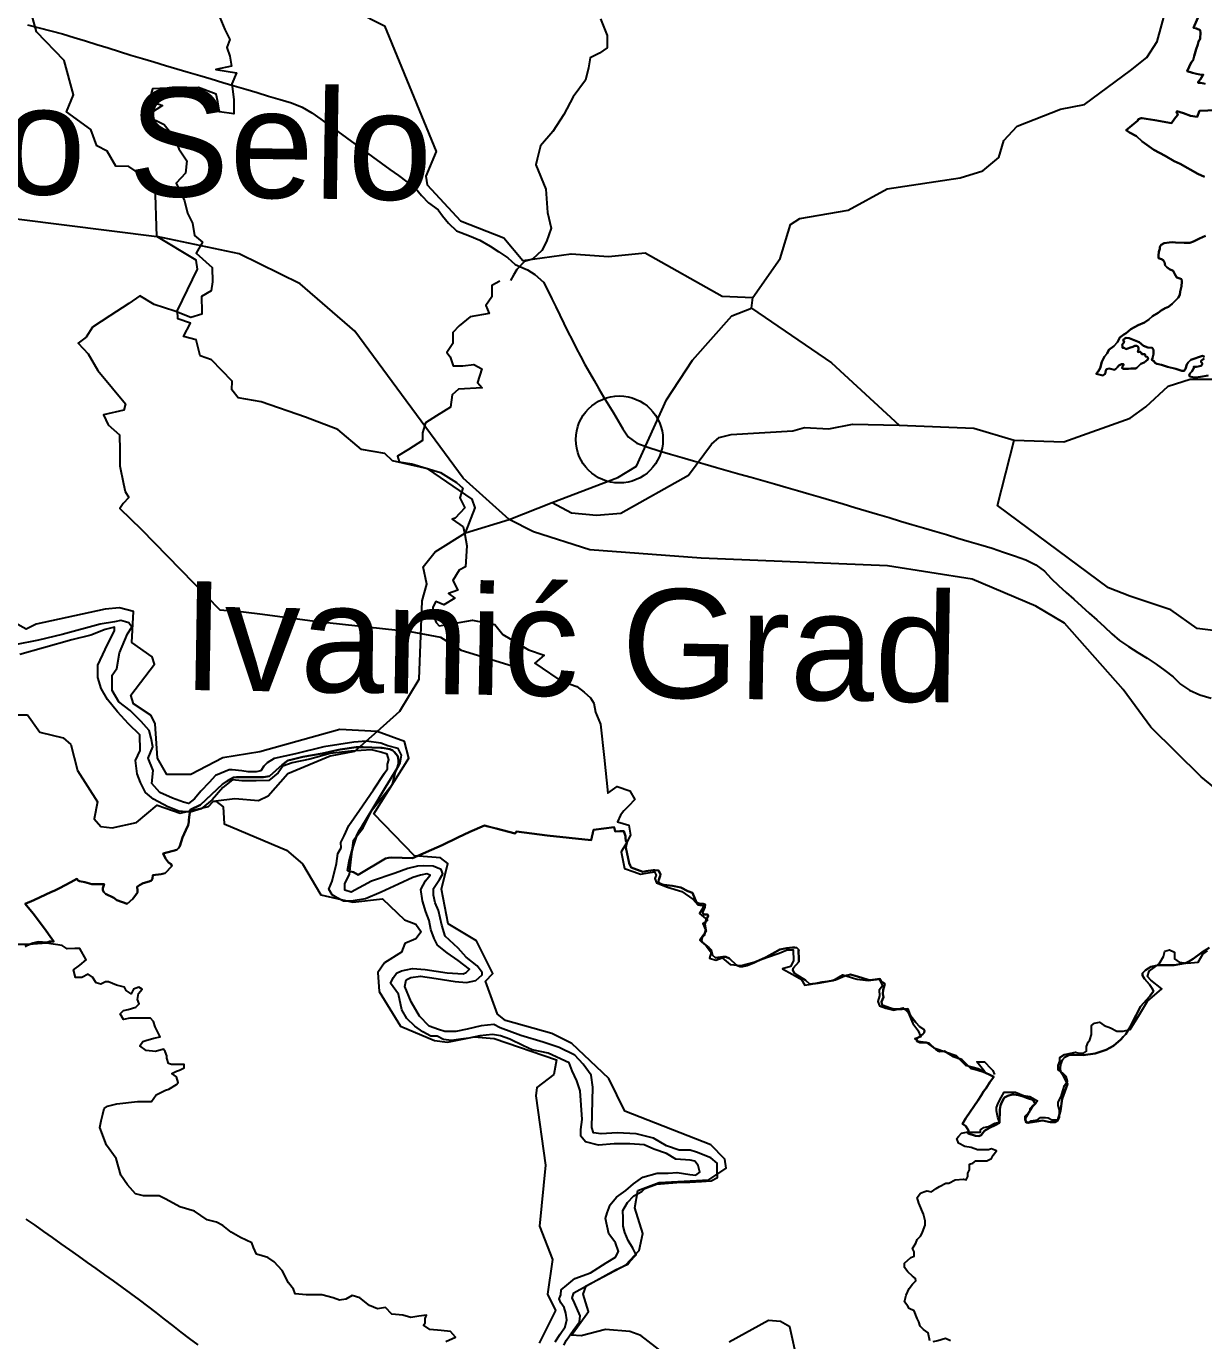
# Model space of a CAD drawing. Header units: metres. Extents: x 13.21 to 19.52, y 42.14 to 46.62.
# Drawn here: x 16.2675 to 16.5106, y 45.5244 to 45.7957 of the extents above; entities that cross this region are included whole.
import ezdxf

# ---------------------------------------------------------------- set-up
doc = ezdxf.new("R2010")
doc.units = ezdxf.units.M
doc.header["$MEASUREMENT"] = 0
for name, color, linetype in [('CESTE', 5, 'Continuous'), ('grad_manji', 1, 'Continuous'), ('hr', 9, 'Continuous'), ('naziv_manji', 1, 'Continuous'), ('PRUGE', 7, 'Continuous'), ('RIJEKE', 4, 'Continuous')]:
    doc.layers.add(name, color=color, linetype=linetype)
doc.styles.get("Standard").update_dxf_attribs({"font": 'arial.ttf'})

msp = doc.modelspace()

# ---------------------------------------------------------------- linework, layer by layer
at = {"layer": 'CESTE'}
for p, q in [((16.41721, 45.7375), (16.41751, 45.73967)), ((16.49538, 45.71482), (16.4986, 45.71711)), ((16.36716, 45.6939), (16.37608, 45.69741)), ((16.35816, 45.69109), (16.36716, 45.6939)), ((16.30661, 45.63576), (16.30608, 45.63569)), ((16.30608, 45.63569), (16.30661, 45.63576))]:
    msp.add_line(p, q, dxfattribs=at)
for points in [[(16.49545, 45.78655), (16.49883, 45.78926), (16.50093, 45.79252), (16.50288, 45.79958), (16.50353, 45.80676), (16.50582, 45.80997), (16.50705, 45.81892), (16.50891, 45.82224), (16.52091, 45.82901), (16.52559, 45.83541), (16.53826, 45.84023)], [(16.29897, 45.8267), (16.31969, 45.81323), (16.33521, 45.79891), (16.34144, 45.79578), (16.35215, 45.76985), (16.34998, 45.76474), (16.35028, 45.76293), (16.35716, 45.75551), (16.36606, 45.75202), (16.37004, 45.74736), (16.38001, 45.7487), (16.38769, 45.74817), (16.39524, 45.74891), (16.41117, 45.73994), (16.41751, 45.73967)], [(16.29446, 45.75226), (16.2941, 45.76299), (16.28871, 45.76677), (16.28601, 45.76679), (16.28423, 45.76993), (16.28205, 45.77099), (16.28082, 45.77439), (16.27579, 45.77805), (16.27725, 45.78154), (16.27531, 45.7886), (16.26965, 45.79457), (16.26869, 45.79804), (16.2635, 45.80207), (16.26315, 45.80557), (16.2598, 45.81018)], [(16.41751, 45.73967), (16.42312, 45.74776), (16.42528, 45.75478), (16.4272, 45.75598), (16.43717, 45.7577), (16.4452, 45.7621), (16.46026, 45.76442), (16.46497, 45.76584), (16.46827, 45.76858), (16.46931, 45.77208), (16.47208, 45.77505), (16.48102, 45.77859), (16.48593, 45.77957), (16.49545, 45.78655)], [(16.23271, 45.7625), (16.24687, 45.75827), (16.29446, 45.75226)], [(16.35816, 45.69109), (16.36019, 45.69629), (16.35954, 45.69805), (16.3504, 45.70431), (16.34311, 45.70599), (16.34152, 45.70747), (16.33674, 45.70835), (16.3318, 45.71243), (16.32513, 45.71498), (16.31598, 45.71819), (16.31124, 45.71898), (16.30996, 45.72061), (16.31, 45.72243), (16.30577, 45.72682), (16.30338, 45.72767), (16.30257, 45.73093), (16.29994, 45.73166), (16.30139, 45.73442), (16.29881, 45.73529), (16.29875, 45.73701), (16.30288, 45.74554), (16.30255, 45.74738), (16.29446, 45.75226)], [(16.36716, 45.6939), (16.3577, 45.70238), (16.33532, 45.73274), (16.32407, 45.74255), (16.31142, 45.7487), (16.29446, 45.75226)], [(16.4986, 45.71711), (16.50321, 45.72142), (16.50774, 45.72284), (16.5129, 45.72284), (16.52043, 45.72395), (16.52551, 45.72347), (16.53049, 45.72428), (16.5431, 45.72245), (16.54558, 45.72273), (16.56238, 45.73095), (16.56764, 45.73488), (16.57495, 45.74225), (16.58422, 45.74535), (16.58715, 45.74826), (16.58937, 45.7492), (16.61336, 45.74982)], [(16.37608, 45.69741), (16.38964, 45.70254), (16.39346, 45.70487), (16.39965, 45.7186), (16.40501, 45.72676), (16.41314, 45.73593), (16.41721, 45.7375)], [(16.41721, 45.7375), (16.43369, 45.72618), (16.44771, 45.71337)], [(16.4714, 45.71024), (16.48167, 45.70991), (16.49538, 45.71482)], [(16.37608, 45.69741), (16.38006, 45.69527), (16.3852, 45.69474), (16.39027, 45.69516), (16.40422, 45.70305), (16.40898, 45.70944), (16.41055, 45.71082), (16.41298, 45.71139), (16.42574, 45.71215), (16.42815, 45.71285), (16.43316, 45.71256), (16.43809, 45.71355), (16.44771, 45.71337)], [(16.44771, 45.71337), (16.46308, 45.71272), (16.4714, 45.71024)], [(16.49533, 45.67801), (16.49089, 45.67974), (16.46802, 45.69676), (16.4714, 45.71024)], [(16.49394, 45.65875), (16.48181, 45.6725), (16.47592, 45.67596), (16.46279, 45.68157), (16.4453, 45.68432), (16.40684, 45.68592), (16.38385, 45.68761), (16.37219, 45.69133), (16.36716, 45.6939)], [(16.33991, 45.65011), (16.34465, 45.65433), (16.34861, 45.66092), (16.34923, 45.67708), (16.35016, 45.68054), (16.34944, 45.68407), (16.3519, 45.6872), (16.35816, 45.69109)], [(16.23269, 45.68575), (16.2382, 45.6779), (16.24221, 45.67585), (16.24135, 45.67046), (16.24246, 45.66841), (16.24958, 45.66549), (16.25093, 45.66016), (16.25784, 45.65792), (16.25972, 45.65459), (16.26264, 45.65356), (16.26778, 45.65357)], [(16.33991, 45.65011), (16.3322, 45.65055), (16.31574, 45.64592), (16.30805, 45.64464), (16.30149, 45.64122), (16.29649, 45.64123), (16.29463, 45.64462), (16.29413, 45.65169), (16.29329, 45.65342), (16.28967, 45.65583), (16.28911, 45.65764), (16.29401, 45.66398), (16.29347, 45.66554), (16.28933, 45.66848), (16.28967, 45.67488), (16.28674, 45.67565), (16.28381, 45.67539), (16.26954, 45.67229), (16.26751, 45.6712), (16.25743, 45.67681), (16.25157, 45.6826), (16.25286, 45.6844)], [(16.53877, 45.64932), (16.52644, 45.66298), (16.51921, 45.66459), (16.51609, 45.66953), (16.51416, 45.67075), (16.50919, 45.67139), (16.50376, 45.67519), (16.49533, 45.67801)], [(16.59627, 45.55567), (16.59017, 45.56141), (16.56612, 45.57758), (16.55914, 45.58718), (16.55316, 45.60094), (16.54682, 45.61075), (16.51, 45.64072), (16.49964, 45.65102), (16.49394, 45.65875)], [(16.26778, 45.65357), (16.27033, 45.65), (16.27512, 45.64879), (16.2767, 45.64743), (16.27805, 45.64204), (16.28222, 45.6356), (16.28149, 45.6321), (16.28293, 45.63049), (16.28523, 45.63024), (16.29028, 45.63133), (16.29454, 45.63488), (16.29929, 45.63328), (16.30513, 45.63465), (16.30608, 45.63569)], [(16.33991, 45.65011), (16.33529, 45.64597), (16.33026, 45.64503), (16.32151, 45.64138), (16.31742, 45.63676), (16.31547, 45.63579), (16.31053, 45.63623), (16.30661, 45.63576)], [(16.40134, 45.52007), (16.39438, 45.52542), (16.39211, 45.52626), (16.38704, 45.52664), (16.38206, 45.52535), (16.38007, 45.52552), (16.38353, 45.53041), (16.38244, 45.53398), (16.38305, 45.53569), (16.39124, 45.54001), (16.39402, 45.54299), (16.39477, 45.54651), (16.3931, 45.55179), (16.39374, 45.55538), (16.39816, 45.55699), (16.40842, 45.55758), (16.41195, 45.55999), (16.4117, 45.56185), (16.40883, 45.56478), (16.39103, 45.57172), (16.38778, 45.57848), (16.38015, 45.58571), (16.37598, 45.58778), (16.36646, 45.59047), (16.36475, 45.59176), (16.3623, 45.5986), (16.36381, 45.60013), (16.36043, 45.60691), (16.35461, 45.61043), (16.35321, 45.61755), (16.35451, 45.62283), (16.35298, 45.62404), (16.34762, 45.62442), (16.33923, 45.63311), (16.34646, 45.64461), (16.34558, 45.64807), (16.33991, 45.65011)], [(16.30661, 45.63576), (16.30815, 45.63458), (16.30835, 45.63102), (16.32125, 45.62563), (16.32454, 45.62282), (16.32832, 45.61639), (16.33491, 45.61486), (16.34103, 45.61557), (16.34559, 45.61122), (16.3479, 45.61031), (16.34905, 45.60874), (16.34792, 45.60731), (16.34566, 45.60632), (16.34499, 45.60459), (16.34143, 45.60234), (16.34005, 45.60035), (16.34035, 45.59644), (16.34475, 45.58926), (16.35176, 45.58634), (16.35444, 45.58601), (16.35993, 45.58707), (16.36412, 45.58671), (16.37693, 45.58235), (16.37639, 45.57929), (16.37287, 45.57663), (16.37268, 45.57489), (16.37468, 45.56056), (16.37347, 45.54801), (16.37611, 45.54111), (16.37508, 45.53396), (16.37672, 45.53061), (16.3734, 45.52383)], [(16.42672, 45.52008), (16.42514, 45.52722), (16.4232, 45.52831), (16.42069, 45.52855), (16.41262, 45.52407)]]:
    msp.add_lwpolyline(points, dxfattribs=at)
at = {"layer": 'grad_manji'}
msp.add_circle((16.38994, 45.71039), 0.00898, dxfattribs=at)
at = {"layer": 'hr'}
for points in [[(16.50932, 45.79745), (16.50843, 45.79539), (16.5091, 45.79522), (16.50985, 45.79491), (16.50986, 45.79432), (16.50992, 45.79396), (16.50983, 45.79359), (16.50979, 45.79309), (16.50945, 45.79253), (16.50936, 45.79191), (16.50901, 45.79099), (16.50858, 45.7895), (16.5084, 45.7887), (16.50794, 45.78819), (16.50717, 45.78642), (16.50821, 45.78607), (16.5091, 45.78587), (16.50978, 45.78574), (16.5105, 45.78567), (16.51031, 45.78544), (16.50991, 45.78478), (16.50944, 45.7842), (16.50941, 45.78401), (16.50998, 45.78402), (16.51087, 45.78381)], [(16.51087, 45.78381), (16.50998, 45.78402), (16.50941, 45.78401), (16.50944, 45.7842), (16.50991, 45.78478), (16.51031, 45.78544), (16.5105, 45.78567), (16.50978, 45.78574), (16.5091, 45.78587), (16.50821, 45.78607), (16.50717, 45.78642), (16.50794, 45.78819), (16.5084, 45.7887), (16.50858, 45.7895), (16.50901, 45.79099), (16.50936, 45.79191), (16.50945, 45.79253), (16.50979, 45.79309), (16.50983, 45.79359), (16.50992, 45.79396), (16.50986, 45.79432), (16.50985, 45.79491), (16.5091, 45.79522), (16.50843, 45.79539), (16.50932, 45.79745)], [(16.51475, 45.77845), (16.50967, 45.7782), (16.50919, 45.77699), (16.50782, 45.77719), (16.50641, 45.77776), (16.50503, 45.77813), (16.50494, 45.77788), (16.50521, 45.77752), (16.50517, 45.7773), (16.5045, 45.77656), (16.5039, 45.77568), (16.5005, 45.77633), (16.49868, 45.7766), (16.49784, 45.77669), (16.49764, 45.77669), (16.49712, 45.77653), (16.49692, 45.77617), (16.49455, 45.77424), (16.49527, 45.77374), (16.49665, 45.77297), (16.49787, 45.7719), (16.50026, 45.77021), (16.50263, 45.76897), (16.50449, 45.76783), (16.5057, 45.7673), (16.50934, 45.76523), (16.51075, 45.76461)], [(16.51075, 45.76461), (16.50934, 45.76523), (16.5057, 45.7673), (16.50449, 45.76783), (16.50263, 45.76897), (16.50026, 45.77021), (16.49787, 45.7719), (16.49665, 45.77297), (16.49527, 45.77374), (16.49455, 45.77424), (16.49692, 45.77617), (16.49712, 45.77653), (16.49764, 45.77669), (16.49784, 45.77669), (16.49868, 45.7766), (16.5005, 45.77633), (16.5039, 45.77568), (16.5045, 45.77656), (16.50517, 45.7773), (16.50521, 45.77752), (16.50494, 45.77788), (16.50503, 45.77813), (16.50641, 45.77776), (16.50782, 45.77719), (16.50919, 45.77699), (16.50967, 45.7782), (16.51475, 45.77845)], [(16.51092, 45.7524), (16.50966, 45.75186), (16.50847, 45.75127), (16.50766, 45.751), (16.50649, 45.75097), (16.50471, 45.75104), (16.50409, 45.75109), (16.50342, 45.75107), (16.5024, 45.75091), (16.50174, 45.75057), (16.50152, 45.75015), (16.50148, 45.74976), (16.50127, 45.74914), (16.50121, 45.74834), (16.50123, 45.7478), (16.50186, 45.7476), (16.50219, 45.74739), (16.50246, 45.74701), (16.50255, 45.74662), (16.50258, 45.74631), (16.50291, 45.74593), (16.50352, 45.74556), (16.50424, 45.74518), (16.50447, 45.74482), (16.50465, 45.74435), (16.50504, 45.74385), (16.50563, 45.74359), (16.50598, 45.74345), (16.50604, 45.74305), (16.50604, 45.74291), (16.50599, 45.74202), (16.50573, 45.74089), (16.50564, 45.74025), (16.50531, 45.73965), (16.50465, 45.739), (16.50402, 45.73837), (16.50328, 45.7378), (16.50262, 45.73747), (16.50176, 45.73701), (16.50113, 45.7365), (16.49997, 45.73583), (16.49925, 45.73513), (16.49834, 45.73456), (16.49706, 45.73396), (16.49553, 45.73314), (16.49454, 45.73233), (16.49408, 45.73203), (16.49327, 45.73141), (16.49279, 45.73045), (16.49202, 45.72967), (16.491, 45.72892), (16.49062, 45.72816), (16.4901, 45.7275), (16.48951, 45.72641), (16.48921, 45.72509), (16.48876, 45.72445), (16.48834, 45.72394), (16.48915, 45.72371), (16.48971, 45.72358), (16.49021, 45.72393), (16.49034, 45.72461), (16.49049, 45.7249), (16.49104, 45.72506), (16.49158, 45.72488), (16.49211, 45.72477), (16.49243, 45.72495), (16.49269, 45.72526), (16.49301, 45.72563), (16.49356, 45.72596), (16.494, 45.72596), (16.49401, 45.72571), (16.49382, 45.72542), (16.49372, 45.72513), (16.49391, 45.725), (16.49423, 45.72495), (16.49451, 45.72497), (16.49504, 45.72499), (16.49553, 45.72506), (16.49604, 45.72504), (16.49648, 45.72503), (16.49675, 45.72515), (16.49713, 45.72556), (16.49761, 45.72599), (16.49829, 45.72631), (16.49896, 45.7268), (16.49909, 45.72715), (16.49889, 45.72747), (16.49857, 45.72752), (16.49848, 45.72781), (16.49839, 45.72802), (16.49799, 45.72797), (16.49779, 45.728), (16.4977, 45.72814), (16.49762, 45.72836), (16.49749, 45.72848), (16.49729, 45.72845), (16.49703, 45.72843), (16.49693, 45.72855), (16.497, 45.72872), (16.49711, 45.72902), (16.49707, 45.72929), (16.49695, 45.72958), (16.49672, 45.72974), (16.49632, 45.72971), (16.49593, 45.72949), (16.49523, 45.72931), (16.49488, 45.72916), (16.49451, 45.72906), (16.4944, 45.72913), (16.49415, 45.72929), (16.49382, 45.7293), (16.49382, 45.72944), (16.49377, 45.72967), (16.49369, 45.72991), (16.49383, 45.73013), (16.49417, 45.73045), (16.494, 45.73081), (16.49393, 45.73093), (16.49425, 45.73125), (16.49454, 45.73135), (16.49519, 45.73129), (16.49622, 45.73091), (16.49721, 45.73047), (16.49811, 45.72973), (16.49905, 45.72937), (16.49995, 45.72934), (16.50018, 45.72887), (16.50018, 45.72801), (16.50001, 45.7272), (16.49988, 45.72686), (16.50011, 45.72665), (16.50033, 45.72655), (16.50038, 45.72626), (16.50089, 45.72603), (16.50187, 45.72579), (16.5031, 45.72541), (16.5048, 45.72494), (16.50605, 45.72455), (16.50651, 45.72455), (16.50682, 45.72499), (16.50705, 45.72586), (16.50735, 45.72631), (16.50791, 45.72682), (16.51028, 45.72762), (16.51075, 45.72744)], [(16.51075, 45.72744), (16.51028, 45.72762), (16.50791, 45.72682), (16.50735, 45.72631), (16.50705, 45.72586), (16.50682, 45.72499), (16.50651, 45.72455), (16.50605, 45.72455), (16.5048, 45.72494), (16.5031, 45.72541), (16.50187, 45.72579), (16.50089, 45.72603), (16.50038, 45.72626), (16.50033, 45.72655), (16.50011, 45.72665), (16.49988, 45.72686), (16.50001, 45.7272), (16.50018, 45.72801), (16.50018, 45.72887), (16.49995, 45.72934), (16.49905, 45.72937), (16.49811, 45.72973), (16.49721, 45.73047), (16.49622, 45.73091), (16.49519, 45.73129), (16.49454, 45.73135), (16.49425, 45.73125), (16.49393, 45.73093), (16.494, 45.73081), (16.49417, 45.73045), (16.49383, 45.73013), (16.49369, 45.72991), (16.49377, 45.72967), (16.49382, 45.72944), (16.49382, 45.7293), (16.49415, 45.72929), (16.4944, 45.72913), (16.49451, 45.72906), (16.49488, 45.72916), (16.49523, 45.72931), (16.49593, 45.72949), (16.49632, 45.72971), (16.49672, 45.72974), (16.49695, 45.72958), (16.49707, 45.72929), (16.49711, 45.72902), (16.497, 45.72872), (16.49693, 45.72855), (16.49703, 45.72843), (16.49729, 45.72845), (16.49749, 45.72848), (16.49762, 45.72836), (16.4977, 45.72814), (16.49779, 45.728), (16.49799, 45.72797), (16.49839, 45.72802), (16.49848, 45.72781), (16.49857, 45.72752), (16.49889, 45.72747), (16.49909, 45.72715), (16.49896, 45.7268), (16.49829, 45.72631), (16.49761, 45.72599), (16.49713, 45.72556), (16.49675, 45.72515), (16.49648, 45.72503), (16.49604, 45.72504), (16.49553, 45.72506), (16.49504, 45.72499), (16.49451, 45.72497), (16.49423, 45.72495), (16.49391, 45.725), (16.49372, 45.72513), (16.49382, 45.72542), (16.49401, 45.72571), (16.494, 45.72596), (16.49356, 45.72596), (16.49301, 45.72563), (16.49269, 45.72526), (16.49243, 45.72495), (16.49211, 45.72477), (16.49158, 45.72488), (16.49104, 45.72506), (16.49049, 45.7249), (16.49034, 45.72461), (16.49021, 45.72393), (16.48971, 45.72358), (16.48915, 45.72371), (16.48834, 45.72394), (16.48876, 45.72445), (16.48921, 45.72509), (16.48951, 45.72641), (16.4901, 45.7275), (16.49062, 45.72816), (16.491, 45.72892), (16.49202, 45.72967), (16.49279, 45.73045), (16.49327, 45.73141), (16.49408, 45.73203), (16.49454, 45.73233), (16.49553, 45.73314), (16.49706, 45.73396), (16.49834, 45.73456), (16.49925, 45.73513), (16.49997, 45.73583), (16.50113, 45.7365), (16.50176, 45.73701), (16.50262, 45.73747), (16.50328, 45.7378), (16.50402, 45.73837), (16.50465, 45.739), (16.50531, 45.73965), (16.50564, 45.74025), (16.50573, 45.74089), (16.50599, 45.74202), (16.50604, 45.74291), (16.50604, 45.74305), (16.50598, 45.74345), (16.50563, 45.74359), (16.50504, 45.74385), (16.50465, 45.74435), (16.50447, 45.74482), (16.50424, 45.74518), (16.50352, 45.74556), (16.50291, 45.74593), (16.50258, 45.74631), (16.50255, 45.74662), (16.50246, 45.74701), (16.50219, 45.74739), (16.50186, 45.7476), (16.50123, 45.7478), (16.50121, 45.74834), (16.50127, 45.74914), (16.50148, 45.74976), (16.50152, 45.75015), (16.50174, 45.75057), (16.5024, 45.75091), (16.50342, 45.75107), (16.50409, 45.75109), (16.50471, 45.75104), (16.50649, 45.75097), (16.50766, 45.751), (16.50847, 45.75127), (16.50966, 45.75186), (16.51092, 45.7524)], [(16.51066, 45.72708), (16.5101, 45.7267), (16.50996, 45.72649), (16.51028, 45.72598), (16.51003, 45.72558), (16.5091, 45.72539), (16.50847, 45.72538), (16.50857, 45.72523), (16.50813, 45.72442), (16.50773, 45.72409), (16.50758, 45.72369), (16.50768, 45.72336), (16.50832, 45.72323), (16.50885, 45.72316), (16.50992, 45.72332), (16.51149, 45.72362)], [(16.51149, 45.72362), (16.50992, 45.72332), (16.50885, 45.72316), (16.50832, 45.72323), (16.50768, 45.72336), (16.50758, 45.72369), (16.50773, 45.72409), (16.50813, 45.72442), (16.50857, 45.72523), (16.50847, 45.72538), (16.5091, 45.72539), (16.51003, 45.72558), (16.51028, 45.72598), (16.50996, 45.72649), (16.5101, 45.7267), (16.51066, 45.72708)], [(16.51168, 45.60548), (16.51023, 45.60458), (16.50835, 45.60315), (16.50748, 45.60263), (16.50682, 45.60231), (16.50446, 45.60187), (16.50263, 45.60189), (16.50116, 45.60188), (16.49962, 45.60155), (16.49853, 45.60081), (16.49789, 45.60023), (16.4979, 45.59971), (16.49835, 45.59905), (16.49935, 45.59786), (16.49995, 45.59704), (16.50019, 45.59649), (16.49941, 45.5955), (16.49754, 45.59334), (16.49664, 45.59157), (16.49535, 45.58916), (16.49449, 45.58764), (16.49393, 45.58705), (16.49348, 45.5865), (16.49193, 45.58524), (16.49044, 45.5844), (16.48813, 45.58363), (16.48568, 45.58332), (16.48403, 45.58337), (16.48285, 45.58334), (16.4819, 45.58285), (16.48134, 45.58226), (16.48099, 45.58138), (16.4809, 45.58062), (16.48096, 45.57995), (16.48156, 45.57912), (16.48202, 45.57818), (16.48247, 45.57734), (16.48135, 45.57428), (16.48098, 45.57182), (16.48038, 45.56973), (16.47997, 45.56946), (16.47888, 45.56948), (16.47729, 45.56979), (16.47609, 45.56958), (16.47472, 45.56939), (16.4739, 45.56942), (16.47371, 45.57014), (16.47449, 45.57149), (16.47515, 45.57254), (16.47577, 45.57317), (16.47574, 45.57331), (16.47531, 45.57406), (16.47415, 45.57439), (16.47328, 45.57476), (16.47231, 45.57505), (16.47136, 45.57518), (16.47104, 45.57515), (16.47009, 45.57487), (16.46969, 45.57471), (16.46945, 45.57458), (16.46928, 45.57437), (16.46885, 45.5736), (16.46862, 45.57293), (16.46849, 45.57209), (16.46838, 45.56936), (16.46754, 45.56882), (16.46631, 45.56828), (16.46534, 45.56769), (16.4646, 45.56679), (16.46414, 45.56659), (16.46347, 45.56663), (16.46194, 45.56715), (16.46201, 45.56776), (16.46148, 45.56864), (16.46075, 45.56913), (16.46143, 45.57026), (16.464, 45.57401), (16.46459, 45.575), (16.46509, 45.57578), (16.46566, 45.57648), (16.4664, 45.5777), (16.4672, 45.57882), (16.46627, 45.57931), (16.46505, 45.57982), (16.46392, 45.58019), (16.46308, 45.58043), (16.46249, 45.58055), (16.46245, 45.58064), (16.46063, 45.58242), (16.45886, 45.58301), (16.45704, 45.5841), (16.4561, 45.58408), (16.45565, 45.58418), (16.45527, 45.58443), (16.45388, 45.58574), (16.45322, 45.58594), (16.45195, 45.58592), (16.45132, 45.58615), (16.45124, 45.58652), (16.45158, 45.58692), (16.45258, 45.58764), (16.45282, 45.5879), (16.45291, 45.58841), (16.45277, 45.5886), (16.45187, 45.58922), (16.4511, 45.59007), (16.45007, 45.59136), (16.44983, 45.59191), (16.44948, 45.59289), (16.44828, 45.59282), (16.44662, 45.59282), (16.44593, 45.59297), (16.4442, 45.59363), (16.44403, 45.59429), (16.44443, 45.5953), (16.44434, 45.59594), (16.44441, 45.5968), (16.44468, 45.59775), (16.44471, 45.59801), (16.44467, 45.59812), (16.4443, 45.59832), (16.44399, 45.59862), (16.44369, 45.59903), (16.44173, 45.59877), (16.44126, 45.59882), (16.43912, 45.59951), (16.43763, 45.59994), (16.43649, 45.59964), (16.43455, 45.59886), (16.43366, 45.59861), (16.43099, 45.59817), (16.42926, 45.59797), (16.42839, 45.59876), (16.4268, 45.59976), (16.42604, 45.60031), (16.42576, 45.60082), (16.42579, 45.60126), (16.42695, 45.60255), (16.42698, 45.60321), (16.42693, 45.60483), (16.42698, 45.60502), (16.42657, 45.60543), (16.42615, 45.60555), (16.42567, 45.60555), (16.42443, 45.60539), (16.42374, 45.60526), (16.42303, 45.60508), (16.4221, 45.60458), (16.42087, 45.60385), (16.42011, 45.60347), (16.41823, 45.60262), (16.41768, 45.60232), (16.41631, 45.60181), (16.41542, 45.60158), (16.41479, 45.60159), (16.41414, 45.60184), (16.41264, 45.60323), (16.41189, 45.60356), (16.41129, 45.6036), (16.40978, 45.60336), (16.40917, 45.60395), (16.40889, 45.60504), (16.40839, 45.6055), (16.40705, 45.6066), (16.40689, 45.60698), (16.407, 45.60759), (16.40744, 45.60801), (16.4076, 45.60846), (16.40778, 45.60914), (16.40759, 45.61033), (16.40789, 45.61134), (16.40825, 45.61196), (16.40828, 45.61215), (16.4081, 45.61235), (16.40735, 45.61235), (16.40707, 45.61272), (16.40756, 45.61385), (16.40762, 45.61437), (16.4072, 45.61454), (16.4064, 45.61457), (16.40585, 45.61478), (16.40503, 45.6168), (16.40404, 45.61718), (16.40264, 45.6179), (16.40088, 45.61828), (16.39914, 45.61845), (16.39861, 45.61862), (16.39811, 45.61885), (16.39799, 45.61924), (16.39806, 45.61952), (16.39838, 45.62028), (16.39843, 45.62061), (16.3981, 45.62135), (16.39796, 45.62144), (16.39728, 45.62148), (16.39689, 45.62146), (16.39541, 45.62125), (16.3948, 45.62117), (16.39236, 45.62203), (16.39216, 45.62244), (16.39196, 45.62291), (16.39127, 45.62618), (16.39146, 45.6271), (16.39128, 45.62761), (16.39122, 45.62808), (16.39119, 45.62849), (16.39106, 45.62893), (16.39087, 45.62952), (16.39001, 45.62952), (16.38906, 45.62947), (16.38888, 45.63033), (16.3846, 45.62983), (16.38413, 45.6277), (16.37504, 45.62866), (16.36868, 45.62944), (16.36845, 45.62902), (16.36449, 45.63011), (16.36284, 45.63053), (16.36208, 45.63071), (16.35904, 45.62937), (16.35656, 45.62823), (16.35336, 45.62665), (16.34721, 45.62395), (16.343, 45.62407), (16.34228, 45.624), (16.34167, 45.62391), (16.33604, 45.6205), (16.33508, 45.62108), (16.33416, 45.6213), (16.3338, 45.62139), (16.33419, 45.62332), (16.33499, 45.62641), (16.33576, 45.6287), (16.33621, 45.62968), (16.33675, 45.6305), (16.33889, 45.63401), (16.34164, 45.6386), (16.3441, 45.64256), (16.34436, 45.64345), (16.34433, 45.6441), (16.34419, 45.64504), (16.34343, 45.64592), (16.34318, 45.64616), (16.34258, 45.64644), (16.34094, 45.64673), (16.34068, 45.64673), (16.33705, 45.64685), (16.33562, 45.64686), (16.33233, 45.64636), (16.33163, 45.64622), (16.32858, 45.64557), (16.32459, 45.64485), (16.32241, 45.64436), (16.32152, 45.64409), (16.3203, 45.64323), (16.31774, 45.64089), (16.31647, 45.64071), (16.31092, 45.64071), (16.31031, 45.64059), (16.30906, 45.63994), (16.30802, 45.63924), (16.30347, 45.635), (16.30134, 45.63393), (16.30104, 45.63185), (16.30104, 45.63145), (16.30096, 45.63076), (16.30043, 45.62973), (16.29977, 45.62822), (16.29924, 45.62642), (16.29896, 45.62605), (16.29856, 45.62567), (16.29577, 45.62489), (16.29625, 45.62386), (16.29667, 45.62337), (16.29689, 45.6231), (16.29741, 45.6227), (16.29756, 45.62234), (16.29621, 45.62084), (16.29532, 45.62068), (16.29361, 45.62045), (16.29353, 45.61973), (16.29334, 45.61937), (16.29289, 45.61915), (16.29166, 45.61878), (16.29088, 45.61837), (16.29043, 45.61806), (16.29041, 45.61791), (16.29045, 45.61739), (16.29048, 45.61689), (16.29014, 45.61636), (16.28949, 45.61555), (16.28836, 45.61452), (16.28621, 45.61532), (16.28559, 45.61579), (16.28383, 45.61663), (16.28351, 45.61693), (16.28332, 45.61734), (16.2833, 45.61778), (16.28362, 45.61858), (16.28103, 45.61856), (16.27957, 45.619), (16.27849, 45.61918), (16.27821, 45.61937), (16.27795, 45.61972), (16.27672, 45.61898), (16.27434, 45.61774), (16.27324, 45.61723), (16.27271, 45.61699), (16.2691, 45.6153), (16.26726, 45.61456), (16.2689, 45.61256), (16.27128, 45.60944), (16.27277, 45.60733), (16.27323, 45.60674), (16.27228, 45.60679), (16.27182, 45.60653), (16.26999, 45.60668), (16.26887, 45.60638), (16.26778, 45.606), (16.26726, 45.60573)], [(16.26726, 45.60573), (16.26778, 45.606), (16.26887, 45.60638), (16.26999, 45.60668), (16.27182, 45.60653), (16.27228, 45.60679), (16.27323, 45.60674), (16.27277, 45.60733), (16.27128, 45.60944), (16.2689, 45.61256), (16.26726, 45.61456), (16.2691, 45.6153), (16.27271, 45.61699), (16.27324, 45.61723), (16.27434, 45.61774), (16.27672, 45.61898), (16.27795, 45.61972), (16.27821, 45.61937), (16.27849, 45.61918), (16.27957, 45.619), (16.28103, 45.61856), (16.28362, 45.61858), (16.2833, 45.61778), (16.28332, 45.61734), (16.28351, 45.61693), (16.28383, 45.61663), (16.28559, 45.61579), (16.28621, 45.61532), (16.28836, 45.61452), (16.28949, 45.61555), (16.29014, 45.61636), (16.29048, 45.61689), (16.29045, 45.61739), (16.29041, 45.61791), (16.29043, 45.61806), (16.29088, 45.61837), (16.29166, 45.61878), (16.29289, 45.61915), (16.29334, 45.61937), (16.29353, 45.61973), (16.29361, 45.62045), (16.29532, 45.62068), (16.29621, 45.62084), (16.29756, 45.62234), (16.29741, 45.6227), (16.29689, 45.6231), (16.29667, 45.62337), (16.29625, 45.62386), (16.29577, 45.62489), (16.29856, 45.62567), (16.29896, 45.62605), (16.29924, 45.62642), (16.29977, 45.62822), (16.30043, 45.62973), (16.30096, 45.63076), (16.30104, 45.63145), (16.30104, 45.63185), (16.30134, 45.63393), (16.30347, 45.635), (16.30802, 45.63924), (16.30906, 45.63994), (16.31031, 45.64059), (16.31092, 45.64071), (16.31647, 45.64071), (16.31774, 45.64089), (16.3203, 45.64323), (16.32152, 45.64409), (16.32241, 45.64436), (16.32459, 45.64485), (16.32858, 45.64557), (16.33163, 45.64622), (16.33233, 45.64636), (16.33562, 45.64686), (16.33705, 45.64685), (16.34068, 45.64673), (16.34094, 45.64673), (16.34258, 45.64644), (16.34318, 45.64616), (16.34343, 45.64592), (16.34419, 45.64504), (16.34433, 45.6441), (16.34436, 45.64345), (16.3441, 45.64256), (16.34164, 45.6386), (16.33889, 45.63401), (16.33675, 45.6305), (16.33621, 45.62968), (16.33576, 45.6287), (16.33499, 45.62641), (16.33419, 45.62332), (16.3338, 45.62139), (16.33416, 45.6213), (16.33508, 45.62108), (16.33604, 45.6205), (16.34167, 45.62391), (16.34228, 45.624), (16.343, 45.62407), (16.34721, 45.62395), (16.35336, 45.62665), (16.35656, 45.62823), (16.35904, 45.62937), (16.36208, 45.63071), (16.36284, 45.63053), (16.36449, 45.63011), (16.36845, 45.62902), (16.36868, 45.62944), (16.37504, 45.62866), (16.38413, 45.6277), (16.3846, 45.62983), (16.38888, 45.63033), (16.38906, 45.62947), (16.39001, 45.62952), (16.39087, 45.62952), (16.39106, 45.62893), (16.39119, 45.62849), (16.39122, 45.62808), (16.39128, 45.62761), (16.39146, 45.6271), (16.39127, 45.62618), (16.39196, 45.62291), (16.39216, 45.62244), (16.39236, 45.62203), (16.3948, 45.62117), (16.39541, 45.62125), (16.39689, 45.62146), (16.39728, 45.62148), (16.39796, 45.62144), (16.3981, 45.62135), (16.39843, 45.62061), (16.39838, 45.62028), (16.39806, 45.61952), (16.39799, 45.61924), (16.39811, 45.61885), (16.39861, 45.61862), (16.39914, 45.61845), (16.40088, 45.61828), (16.40264, 45.6179), (16.40404, 45.61718), (16.40503, 45.6168), (16.40585, 45.61478), (16.4064, 45.61457), (16.4072, 45.61454), (16.40762, 45.61437), (16.40756, 45.61385), (16.40707, 45.61272), (16.40735, 45.61235), (16.4081, 45.61235), (16.40828, 45.61215), (16.40825, 45.61196), (16.40789, 45.61134), (16.40759, 45.61033), (16.40778, 45.60914), (16.4076, 45.60846), (16.40744, 45.60801), (16.407, 45.60759), (16.40689, 45.60698), (16.40705, 45.6066), (16.40839, 45.6055), (16.40889, 45.60504), (16.40917, 45.60395), (16.40978, 45.60336), (16.41129, 45.6036), (16.41189, 45.60356), (16.41264, 45.60323), (16.41414, 45.60184), (16.41479, 45.60159), (16.41542, 45.60158), (16.41631, 45.60181), (16.41768, 45.60232), (16.41823, 45.60262), (16.42011, 45.60347), (16.42087, 45.60385), (16.4221, 45.60458), (16.42303, 45.60508), (16.42374, 45.60526), (16.42443, 45.60539), (16.42567, 45.60555), (16.42615, 45.60555), (16.42657, 45.60543), (16.42698, 45.60502), (16.42693, 45.60483), (16.42698, 45.60321), (16.42695, 45.60255), (16.42579, 45.60126), (16.42576, 45.60082), (16.42604, 45.60031), (16.4268, 45.59976), (16.42839, 45.59876), (16.42926, 45.59797), (16.43099, 45.59817), (16.43366, 45.59861), (16.43455, 45.59886), (16.43649, 45.59964), (16.43763, 45.59994), (16.43912, 45.59951), (16.44126, 45.59882), (16.44173, 45.59877), (16.44369, 45.59903), (16.44399, 45.59862), (16.4443, 45.59832), (16.44467, 45.59812), (16.44471, 45.59801), (16.44468, 45.59775), (16.44441, 45.5968), (16.44434, 45.59594), (16.44443, 45.5953), (16.44403, 45.59429), (16.4442, 45.59363), (16.44593, 45.59297), (16.44662, 45.59282), (16.44828, 45.59282), (16.44948, 45.59289), (16.44983, 45.59191), (16.45007, 45.59136), (16.4511, 45.59007), (16.45187, 45.58922), (16.45277, 45.5886), (16.45291, 45.58841), (16.45282, 45.5879), (16.45258, 45.58764), (16.45158, 45.58692), (16.45124, 45.58652), (16.45132, 45.58615), (16.45195, 45.58592), (16.45322, 45.58594), (16.45388, 45.58574), (16.45527, 45.58443), (16.45565, 45.58418), (16.4561, 45.58408), (16.45704, 45.5841), (16.45886, 45.58301), (16.46063, 45.58242), (16.46245, 45.58064), (16.46249, 45.58055), (16.46308, 45.58043), (16.46392, 45.58019), (16.46505, 45.57982), (16.46627, 45.57931), (16.4672, 45.57882), (16.4664, 45.5777), (16.46566, 45.57648), (16.46509, 45.57578), (16.46459, 45.575), (16.464, 45.57401), (16.46143, 45.57026), (16.46075, 45.56913), (16.46148, 45.56864), (16.46201, 45.56776), (16.46194, 45.56715), (16.46347, 45.56663), (16.46414, 45.56659), (16.4646, 45.56679), (16.46534, 45.56769), (16.46631, 45.56828), (16.46754, 45.56882), (16.46838, 45.56936), (16.46849, 45.57209), (16.46862, 45.57293), (16.46885, 45.5736), (16.46928, 45.57437), (16.46945, 45.57458), (16.46969, 45.57471), (16.47009, 45.57487), (16.47104, 45.57515), (16.47136, 45.57518), (16.47231, 45.57505), (16.47328, 45.57476), (16.47415, 45.57439), (16.47531, 45.57406), (16.47574, 45.57331), (16.47577, 45.57317), (16.47515, 45.57254), (16.47449, 45.57149), (16.47371, 45.57014), (16.4739, 45.56942), (16.47472, 45.56939), (16.47609, 45.56958), (16.47729, 45.56979), (16.47888, 45.56948), (16.47997, 45.56946), (16.48038, 45.56973), (16.48098, 45.57182), (16.48135, 45.57428), (16.48247, 45.57734), (16.48202, 45.57818), (16.48156, 45.57912), (16.48096, 45.57995), (16.4809, 45.58062), (16.48099, 45.58138), (16.48134, 45.58226), (16.4819, 45.58285), (16.48285, 45.58334), (16.48403, 45.58337), (16.48568, 45.58332), (16.48813, 45.58363), (16.49044, 45.5844), (16.49193, 45.58524), (16.49348, 45.5865), (16.49393, 45.58705), (16.49449, 45.58764), (16.49535, 45.58916), (16.49664, 45.59157), (16.49754, 45.59334), (16.49941, 45.5955), (16.50019, 45.59649), (16.49995, 45.59704), (16.49935, 45.59786), (16.49835, 45.59905), (16.4979, 45.59971), (16.49789, 45.60023), (16.49853, 45.60081), (16.49962, 45.60155), (16.50116, 45.60188), (16.50263, 45.60189), (16.50446, 45.60187), (16.50682, 45.60231), (16.50748, 45.60263), (16.50835, 45.60315), (16.51023, 45.60458), (16.51168, 45.60548)]]:
    msp.add_lwpolyline(points, dxfattribs=at)
at = {"layer": 'PRUGE'}
for points in [[(16.26776, 45.796), (16.27018, 45.79537), (16.27259, 45.79474), (16.27498, 45.79409), (16.27737, 45.7934), (16.27972, 45.79269), (16.28207, 45.79195), (16.28441, 45.7912), (16.28676, 45.79046), (16.28911, 45.78974), (16.29148, 45.78903), (16.29385, 45.78833), (16.29622, 45.78762), (16.29859, 45.78691), (16.30096, 45.78621), (16.30332, 45.78551), (16.30569, 45.7848), (16.30806, 45.7841), (16.31043, 45.7834), (16.3128, 45.7827), (16.31516, 45.78199), (16.31753, 45.78128), (16.3199, 45.78058), (16.32228, 45.77987), (16.32449, 45.77897), (16.32646, 45.77781), (16.32828, 45.77653), (16.33005, 45.77523), (16.33183, 45.77393), (16.33361, 45.77263), (16.33539, 45.77134), (16.33718, 45.77004), (16.33896, 45.76874), (16.34075, 45.76744), (16.34253, 45.76615), (16.34431, 45.76485), (16.34609, 45.76355), (16.34788, 45.76225), (16.34909, 45.76076), (16.35051, 45.75927), (16.35252, 45.75778), (16.35346, 45.75655), (16.35464, 45.75506), (16.3563, 45.75349), (16.35902, 45.75243), (16.36115, 45.75152), (16.36327, 45.75028), (16.36504, 45.74912), (16.36693, 45.74789), (16.36846, 45.74648), (16.37094, 45.74541), (16.37248, 45.74442), (16.37429, 45.74284), (16.37519, 45.74116), (16.37601, 45.73945), (16.37684, 45.73775), (16.37767, 45.73605), (16.3785, 45.73434), (16.37933, 45.73264), (16.38017, 45.73094), (16.38104, 45.72925), (16.38191, 45.72756), (16.38281, 45.72587), (16.38375, 45.72419), (16.38471, 45.72253), (16.38569, 45.72086), (16.38669, 45.7192), (16.38769, 45.71755), (16.38869, 45.7159), (16.38966, 45.71422), (16.39062, 45.71256), (16.39178, 45.71092), (16.39351, 45.70965), (16.39581, 45.7088), (16.39815, 45.70806), (16.40052, 45.70736), (16.40288, 45.70665), (16.40525, 45.70597), (16.40763, 45.70528), (16.41001, 45.7046), (16.41239, 45.70392), (16.41478, 45.70325), (16.41716, 45.70258), (16.41954, 45.70191), (16.42193, 45.70123), (16.42431, 45.70056), (16.42668, 45.69987), (16.42906, 45.69918), (16.43143, 45.69849), (16.4338, 45.69779), (16.43616, 45.69708), (16.43853, 45.69638), (16.44089, 45.69567), (16.44325, 45.69497), (16.44561, 45.69426), (16.44797, 45.69355), (16.45034, 45.69285), (16.45271, 45.69214), (16.45508, 45.69144), (16.45744, 45.69075), (16.4598, 45.69005), (16.46217, 45.68935), (16.46454, 45.68864), (16.46689, 45.68793), (16.46921, 45.68715), (16.47153, 45.68636), (16.47382, 45.68556), (16.47593, 45.68451), (16.47768, 45.68321), (16.47909, 45.6817), (16.48061, 45.68026), (16.48217, 45.67882), (16.48373, 45.6774), (16.48531, 45.67597), (16.48689, 45.67456), (16.48847, 45.67314), (16.49005, 45.67172), (16.49161, 45.67029), (16.4932, 45.66887), (16.49506, 45.66763), (16.49697, 45.66644), (16.49887, 45.66523), (16.50074, 45.664), (16.50254, 45.66271), (16.50423, 45.66136), (16.50578, 45.65991), (16.50759, 45.65865), (16.50976, 45.65768), (16.51211, 45.65697)], [(16.30296, 45.5235), (16.30119, 45.52481), (16.29946, 45.52613), (16.29775, 45.52747), (16.29604, 45.52881), (16.29435, 45.53015), (16.29263, 45.53149), (16.29088, 45.53281), (16.2891, 45.53411), (16.28732, 45.5354), (16.28553, 45.53668), (16.28373, 45.53796), (16.28194, 45.53925), (16.28014, 45.54053), (16.27833, 45.5418), (16.27653, 45.54309), (16.27472, 45.54436), (16.27292, 45.54564), (16.27111, 45.54692), (16.26931, 45.54819), (16.2675, 45.54946)]]:
    msp.add_lwpolyline(points, dxfattribs=at)
at = {"layer": 'RIJEKE'}
for points in [[(16.30746, 45.79752), (16.30847, 45.795), (16.3095, 45.79294), (16.30888, 45.79133), (16.30955, 45.7895), (16.3099, 45.78744), (16.30664, 45.78674), (16.31091, 45.78607), (16.30995, 45.78377), (16.31033, 45.78056), (16.31036, 45.77827), (16.31037, 45.77758), (16.30741, 45.77803), (16.30706, 45.78008), (16.30669, 45.78169), (16.30307, 45.78304), (16.30307, 45.78304), (16.29816, 45.78299), (16.29358, 45.78275), (16.29327, 45.78182), (16.29394, 45.77998), (16.29561, 45.77931), (16.29234, 45.77723), (16.29599, 45.77542), (16.29798, 45.77291), (16.299, 45.77039), (16.30068, 45.76788), (16.30037, 45.76535), (16.29845, 45.76328), (16.30015, 45.75962), (16.30082, 45.7571), (16.30185, 45.75504), (16.30221, 45.75252), (16.30387, 45.75115), (16.30259, 45.74885), (16.3059, 45.7459), (16.30595, 45.74291), (16.30565, 45.74108), (16.30369, 45.73991), (16.3037, 45.73923), (16.30374, 45.7374), (16.30375, 45.73625), (16.30146, 45.73554), (16.29817, 45.73689), (16.2939, 45.73824), (16.29092, 45.74005), (16.29092, 45.74005), (16.28866, 45.73843), (16.28476, 45.73589), (16.28119, 45.73357), (16.2799, 45.7315), (16.2782, 45.73027), (16.28029, 45.72804), (16.28231, 45.72462), (16.2853, 45.72097), (16.28797, 45.71778), (16.28767, 45.71641), (16.28342, 45.71545), (16.28443, 45.7134), (16.28675, 45.71135), (16.28679, 45.70814), (16.28685, 45.70493), (16.28756, 45.70126), (16.28791, 45.69967), (16.28868, 45.69844)], [(16.38607, 45.79721), (16.38742, 45.79378), (16.38745, 45.79125), (16.38584, 45.7901), (16.38388, 45.78917), (16.38359, 45.7871), (16.38295, 45.78457), (16.38037, 45.78111), (16.37846, 45.77744), (16.3762, 45.77398), (16.37363, 45.77098), (16.37298, 45.76825), (16.3727, 45.76708), (16.37473, 45.76205), (16.37512, 45.75723), (16.37583, 45.75403), (16.37488, 45.75127), (16.37392, 45.74943), (16.37199, 45.74758), (16.37034, 45.74712), (16.36874, 45.74549), (16.3681, 45.74434), (16.36746, 45.7432)], [(16.36525, 45.74308), (16.36362, 45.74215), (16.36364, 45.73986), (16.36237, 45.73802), (16.36304, 45.73642), (16.35912, 45.7357), (16.35685, 45.73385), (16.35555, 45.73246), (16.35559, 45.73017), (16.35429, 45.72833), (16.35498, 45.72742), (16.35565, 45.72558), (16.35762, 45.7256), (16.3599, 45.72585), (16.3599, 45.72585), (16.36155, 45.72494), (16.36062, 45.72218), (16.3616, 45.72105), (16.3567, 45.72078), (16.3554, 45.71962), (16.3551, 45.71709), (16.35218, 45.71525), (16.34991, 45.71385), (16.34929, 45.71179), (16.34932, 45.71017), (16.34639, 45.70832), (16.34411, 45.70694), (16.34446, 45.70578), (16.34708, 45.70534), (16.35299, 45.70356), (16.3563, 45.70151), (16.35763, 45.70037), (16.357, 45.69831), (16.35801, 45.69625), (16.35606, 45.69417), (16.35542, 45.69393), (16.35772, 45.69234), (16.35807, 45.69074), (16.35844, 45.68844), (16.35817, 45.68408), (16.35687, 45.68339), (16.35559, 45.68131), (16.3566, 45.67926), (16.35465, 45.67856), (16.35596, 45.67765), (16.35369, 45.67625), (16.35205, 45.67694), (16.35205, 45.67694), (16.35141, 45.67579), (16.35143, 45.67441), (16.3521, 45.67258), (16.35277, 45.6719), (16.3557, 45.67237), (16.35962, 45.67309), (16.35962, 45.67309), (16.36421, 45.6722), (16.36588, 45.67014), (16.36853, 45.66856), (16.37115, 45.66697), (16.37444, 45.66583), (16.3725, 45.66422), (16.37872, 45.65993)], [(16.28868, 45.69844), (16.28752, 45.69714), (16.2868, 45.69617), (16.2912, 45.69189), (16.30747, 45.67522), (16.31237, 45.67484), (16.31628, 45.67433), (16.3271, 45.67287), (16.34678, 45.67072), (16.35299, 45.66961), (16.35727, 45.66688), (16.3696, 45.6631)], [(16.37849, 45.5234), (16.379, 45.52443), (16.38039, 45.52645), (16.38169, 45.52828), (16.38186, 45.52951), (16.38064, 45.53219), (16.3802, 45.53323), (16.38055, 45.53421), (16.38915, 45.53898), (16.39167, 45.54014), (16.39212, 45.54069), (16.39339, 45.54208), (16.39272, 45.54345), (16.39173, 45.54506), (16.39105, 45.54666), (16.3907, 45.54803), (16.39069, 45.54963), (16.39067, 45.55124), (16.39163, 45.55285), (16.39291, 45.55424), (16.39454, 45.55516), (16.39519, 45.55578), (16.3976, 45.55669), (16.4026, 45.55708), (16.40445, 45.55709), (16.40686, 45.55722), (16.4089, 45.55735), (16.41016, 45.55801), (16.41015, 45.55938), (16.41012, 45.56098), (16.40881, 45.56213), (16.40584, 45.56326), (16.40454, 45.56371), (16.40454, 45.56371), (16.40226, 45.5637), (16.39963, 45.5646), (16.397, 45.56619), (16.3934, 45.56708), (16.38948, 45.56728), (16.38948, 45.56728), (16.38621, 45.56703), (16.38458, 45.56726), (16.38423, 45.56839), (16.38445, 45.57666), (16.38409, 45.57917), (16.38243, 45.58145), (16.38077, 45.58329), (16.3775, 45.58487), (16.37422, 45.58599), (16.36962, 45.58734), (16.36535, 45.58891), (16.36404, 45.5896), (16.36404, 45.5896), (16.36143, 45.58935), (16.35849, 45.58863), (16.35621, 45.58817), (16.35393, 45.58815), (16.35262, 45.5886), (16.35064, 45.58928), (16.34866, 45.59133), (16.34699, 45.5943), (16.34563, 45.5975), (16.34594, 45.59887), (16.34691, 45.59934), (16.34887, 45.59959), (16.34887, 45.59959), (16.35214, 45.59915), (16.35607, 45.59849), (16.35837, 45.59827), (16.36033, 45.59874), (16.36161, 45.5999), (16.36161, 45.60036), (16.3606, 45.60173), (16.35829, 45.60355), (16.35665, 45.60537), (16.35398, 45.60787), (16.35331, 45.61016), (16.35261, 45.61313), (16.35193, 45.61473), (16.35158, 45.61634), (16.35156, 45.61772), (16.35284, 45.61957), (16.35348, 45.62071), (16.35314, 45.62163), (16.3515, 45.62232), (16.34949, 45.62237), (16.34949, 45.62237), (16.34824, 45.62228), (16.34628, 45.62181), (16.34368, 45.62088), (16.33879, 45.61924), (16.33458, 45.61692), (16.33327, 45.61737), (16.33326, 45.61782), (16.33326, 45.61874), (16.33421, 45.62059), (16.3345, 45.62312), (16.33479, 45.62541), (16.33508, 45.62771), (16.33702, 45.63024), (16.33892, 45.63392), (16.34309, 45.63923), (16.34371, 45.64175), (16.34467, 45.64359), (16.34499, 45.6452), (16.3443, 45.64658), (16.34213, 45.64713), (16.34069, 45.6477), (16.33774, 45.64813), (16.33774, 45.64813), (16.33512, 45.64789), (16.32893, 45.64693), (16.32307, 45.64551), (16.31867, 45.64454), (16.31721, 45.64363), (16.31656, 45.64294), (16.31592, 45.64202), (16.31495, 45.64178), (16.3133, 45.64177), (16.31199, 45.64199), (16.31003, 45.6422), (16.31003, 45.6422), (16.30938, 45.64221), (16.30775, 45.6415), (16.3066, 45.641), (16.30524, 45.63956), (16.30355, 45.6378), (16.30226, 45.63618), (16.30098, 45.63526), (16.29999, 45.63549), (16.2977, 45.63638), (16.29505, 45.63751), (16.2934, 45.63934), (16.29369, 45.64209), (16.29266, 45.64461), (16.29362, 45.64691), (16.29326, 45.64874), (16.29291, 45.65034), (16.29125, 45.65216), (16.28893, 45.65444), (16.2866, 45.65626), (16.28526, 45.65854), (16.28523, 45.66038), (16.28521, 45.66176), (16.28618, 45.66314), (16.28678, 45.66635), (16.28837, 45.67026), (16.28931, 45.67164), (16.28866, 45.67255), (16.288, 45.67277), (16.28701, 45.67301), (16.28701, 45.67301), (16.28571, 45.67277), (16.28278, 45.67228), (16.27495, 45.67016), (16.27006, 45.66898), (16.26517, 45.66803)], [(16.37666, 45.52412), (16.3777, 45.52572), (16.37874, 45.52719), (16.37909, 45.52865), (16.37887, 45.53006), (16.37852, 45.5312), (16.37786, 45.53219), (16.37751, 45.53298), (16.37786, 45.53384), (16.37795, 45.53482), (16.37912, 45.53579), (16.38072, 45.53718), (16.38398, 45.53835), (16.38721, 45.54044), (16.38916, 45.5416), (16.38979, 45.54275), (16.38912, 45.54458), (16.38779, 45.54639), (16.38744, 45.548), (16.38709, 45.54961), (16.3874, 45.55076), (16.38804, 45.55237), (16.38932, 45.55398), (16.39126, 45.55537), (16.39288, 45.55676), (16.39481, 45.55812), (16.39777, 45.55891), (16.4, 45.55891), (16.40186, 45.55904), (16.40186, 45.55904), (16.40445, 45.55865), (16.40575, 45.55852), (16.40657, 45.55913), (16.40622, 45.5605), (16.40554, 45.56142), (16.40457, 45.56165), (16.40161, 45.56186), (16.39966, 45.56299), (16.39703, 45.5639), (16.39506, 45.5648), (16.39212, 45.56501), (16.39212, 45.56501), (16.38885, 45.56498), (16.3856, 45.56473), (16.38297, 45.56541), (16.38197, 45.56654), (16.38195, 45.56792), (16.38225, 45.56999), (16.38184, 45.57594), (16.38116, 45.578), (16.38017, 45.58007), (16.37956, 45.58173), (16.37522, 45.5837), (16.37195, 45.58437), (16.37016, 45.5852), (16.36732, 45.58663), (16.36538, 45.58731), (16.36372, 45.58753), (16.36372, 45.58753), (16.36112, 45.58728), (16.35884, 45.58681), (16.3572, 45.58657), (16.35525, 45.58633), (16.35361, 45.58654), (16.3523, 45.58722), (16.3523, 45.58722), (16.35099, 45.58721), (16.34935, 45.58812), (16.3477, 45.58925), (16.34604, 45.59084), (16.34503, 45.59268), (16.34434, 45.59589), (16.34269, 45.59816), (16.34331, 45.59932), (16.34396, 45.60023), (16.34493, 45.6007), (16.34591, 45.60094), (16.34721, 45.60118), (16.34721, 45.60118), (16.34982, 45.60097), (16.35441, 45.60031), (16.35769, 45.6001), (16.35833, 45.60033), (16.35897, 45.60103), (16.35666, 45.60285), (16.35436, 45.60443), (16.35237, 45.60603), (16.3517, 45.6074), (16.35103, 45.60923), (16.35066, 45.61106), (16.35, 45.6129), (16.34931, 45.61518), (16.34895, 45.61748), (16.34991, 45.61931), (16.35087, 45.62048), (16.35022, 45.6207), (16.35022, 45.6207), (16.34891, 45.62046), (16.34728, 45.61999), (16.34436, 45.61859), (16.34078, 45.61695), (16.33753, 45.61557), (16.3346, 45.61509), (16.33297, 45.61507), (16.33165, 45.61576), (16.33065, 45.61642), (16.32998, 45.61757), (16.33062, 45.61918), (16.33155, 45.62287), (16.33185, 45.62492), (16.33249, 45.62608), (16.33247, 45.62722), (16.3331, 45.6286), (16.33406, 45.63068), (16.3363, 45.6339), (16.33919, 45.63805), (16.34142, 45.64151), (16.34206, 45.64243), (16.34206, 45.64334), (16.34238, 45.64427), (16.34203, 45.64541), (16.34071, 45.64586), (16.33874, 45.64631), (16.33874, 45.64631), (16.3345, 45.64605), (16.33026, 45.64556), (16.32602, 45.64438), (16.32242, 45.64367), (16.32048, 45.64297), (16.31951, 45.64158), (16.31758, 45.63997), (16.31496, 45.63995), (16.31202, 45.63992), (16.31006, 45.64014), (16.31006, 45.64014), (16.30811, 45.63852), (16.30586, 45.63598), (16.3036, 45.63413), (16.30133, 45.63344), (16.29903, 45.63364), (16.29674, 45.63454), (16.29377, 45.63613), (16.2921, 45.63749), (16.29111, 45.63955), (16.29041, 45.64137), (16.29006, 45.64412), (16.291, 45.6462), (16.29096, 45.6494), (16.28863, 45.65169), (16.28631, 45.65419), (16.2843, 45.6567), (16.28297, 45.65899), (16.28228, 45.66127), (16.28225, 45.66379), (16.28382, 45.66702), (16.28573, 45.67094), (16.28572, 45.67162), (16.28572, 45.67162), (16.28376, 45.67115), (16.28083, 45.66998), (16.27692, 45.66904), (16.27106, 45.66738), (16.26618, 45.66597)], [(16.37975, 45.65987), (16.38115, 45.65939), (16.38267, 45.65821), (16.38399, 45.65709), (16.38466, 45.65594), (16.38501, 45.6541), (16.38603, 45.65159), (16.38677, 45.64471), (16.38753, 45.63738), (16.38947, 45.63877), (16.38947, 45.63877), (16.3921, 45.63787), (16.3931, 45.63604), (16.39181, 45.63466), (16.39083, 45.63373), (16.3902, 45.63281), (16.38956, 45.63144), (16.39186, 45.63076), (16.3922, 45.62869), (16.39126, 45.62687), (16.39028, 45.62525), (16.39099, 45.62181), (16.39296, 45.62113), (16.39429, 45.62069), (16.3959, 45.62093), (16.39722, 45.62117), (16.39722, 45.62117), (16.39755, 45.62048), (16.39724, 45.61979), (16.39757, 45.61888), (16.39987, 45.61797), (16.40282, 45.61707), (16.40513, 45.61548), (16.40612, 45.61434), (16.40743, 45.61412), (16.40648, 45.61251), (16.40813, 45.61114), (16.40715, 45.61045), (16.40783, 45.60885), (16.40718, 45.60792), (16.40654, 45.607), (16.40787, 45.60586), (16.40887, 45.6045), (16.40856, 45.60335), (16.40987, 45.6029), (16.41118, 45.60337), (16.41118, 45.60337), (16.41282, 45.602), (16.4151, 45.60178), (16.41772, 45.6025), (16.42032, 45.60343), (16.42291, 45.60435), (16.42455, 45.60505), (16.42584, 45.60507), (16.42584, 45.60507), (16.42587, 45.60277), (16.42524, 45.60162), (16.42362, 45.60115), (16.42558, 45.60002), (16.42756, 45.59888), (16.42822, 45.59773), (16.42953, 45.59797), (16.43181, 45.59845), (16.43408, 45.59869), (16.43604, 45.59985), (16.43604, 45.59985), (16.43765, 45.59937), (16.43828, 45.59918), (16.43899, 45.59896), (16.44128, 45.59873), (16.44357, 45.59898), (16.44357, 45.59898), (16.44424, 45.59761), (16.44358, 45.59669), (16.44361, 45.59554), (16.44329, 45.59438), (16.44363, 45.59348), (16.44494, 45.59303), (16.44658, 45.59257), (16.44854, 45.59304), (16.44854, 45.59304), (16.44953, 45.59213), (16.45054, 45.58985), (16.45153, 45.58848), (16.45219, 45.58711), (16.4509, 45.58664), (16.45155, 45.58618), (16.45319, 45.58597), (16.45484, 45.58483), (16.45745, 45.58392), (16.45943, 45.58325), (16.46074, 45.58188), (16.46141, 45.5812), (16.46403, 45.58052), (16.46535, 45.57984), (16.46369, 45.5819), (16.46533, 45.5819), (16.46533, 45.5819), (16.46664, 45.58054), (16.46703, 45.58011), (16.46735, 45.57932)], [(16.35414, 45.52416), (16.3561, 45.52509), (16.3551, 45.52624), (16.35314, 45.52645), (16.35084, 45.52666), (16.34952, 45.52758), (16.34985, 45.52803), (16.34984, 45.52895), (16.35015, 45.52964), (16.35015, 45.52964), (16.34853, 45.52939), (16.3469, 45.52915), (16.34525, 45.52961), (16.34297, 45.52982), (16.34165, 45.53119), (16.34165, 45.53119), (16.34001, 45.53094), (16.33838, 45.53162), (16.33639, 45.53322), (16.33475, 45.53366), (16.33475, 45.53366), (16.33346, 45.53296), (16.33216, 45.53273), (16.33085, 45.53318), (16.32855, 45.53385), (16.32855, 45.53385), (16.326, 45.53384), (16.32529, 45.53383), (16.32301, 45.53404), (16.32268, 45.53496), (16.32167, 45.53632), (16.32033, 45.53884), (16.31867, 45.54066), (16.31735, 45.54156), (16.31506, 45.54224), (16.31438, 45.54362), (16.31405, 45.54453), (16.31174, 45.54566), (16.30978, 45.54679), (16.30811, 45.54816), (16.3068, 45.54884), (16.30483, 45.54927), (16.30221, 45.55109), (16.29924, 45.55198), (16.29629, 45.55358), (16.29497, 45.55426), (16.29497, 45.55426), (16.29333, 45.55424), (16.29171, 45.55423), (16.29006, 45.55467), (16.2884, 45.5565), (16.28706, 45.55855), (16.28604, 45.56199), (16.28404, 45.56472), (16.28268, 45.56838), (16.28298, 45.56976), (16.2833, 45.57114), (16.2836, 45.57229), (16.28425, 45.57275), (16.2862, 45.57323), (16.29044, 45.57372), (16.29337, 45.57374), (16.29435, 45.57512), (16.29625, 45.57608), (16.29693, 45.57629), (16.29855, 45.57721), (16.29887, 45.57768), (16.29852, 45.57881), (16.29755, 45.5795), (16.29852, 45.57997), (16.29916, 45.58021), (16.30013, 45.58067), (16.30011, 45.58136), (16.30011, 45.58136), (16.29849, 45.58134), (16.2975, 45.58134), (16.29686, 45.58156), (16.29651, 45.5827), (16.2965, 45.58316), (16.29616, 45.58408), (16.29582, 45.58454), (16.29582, 45.58454), (16.2942, 45.58406), (16.29225, 45.58428), (16.29093, 45.58519), (16.29155, 45.58611), (16.29221, 45.58634), (16.29384, 45.58682), (16.29513, 45.58706), (16.29481, 45.58774), (16.29414, 45.58911), (16.29379, 45.59026), (16.29312, 45.59094), (16.29312, 45.59094), (16.29181, 45.59092), (16.29052, 45.59092), (16.28887, 45.59091), (16.28757, 45.59067), (16.2869, 45.59181), (16.28755, 45.5925), (16.28852, 45.59273), (16.29015, 45.59321), (16.2908, 45.59391), (16.29045, 45.59481), (16.29068, 45.59601), (16.29141, 45.59689), (16.29074, 45.59734), (16.29074, 45.59734), (16.28965, 45.59695), (16.28913, 45.59595), (16.28814, 45.59664), (16.2878, 45.59732), (16.28616, 45.59777), (16.28451, 45.59844), (16.28451, 45.59844), (16.28387, 45.59844), (16.28289, 45.59797), (16.28191, 45.5982), (16.28119, 45.59937), (16.28026, 45.60001), (16.28026, 45.60001), (16.27895, 45.59932), (16.27764, 45.59931), (16.27729, 45.60091), (16.27858, 45.60185), (16.27988, 45.603), (16.27854, 45.60529), (16.27854, 45.60529), (16.27756, 45.60528), (16.27593, 45.60525), (16.27494, 45.60594), (16.27165, 45.60638), (16.27165, 45.60638), (16.26806, 45.60612), (16.26509, 45.60614)], [(16.45402, 45.52435), (16.45368, 45.52595), (16.45272, 45.52664), (16.45206, 45.52733), (16.45174, 45.52824), (16.45141, 45.52893), (16.45076, 45.53054), (16.44979, 45.53099), (16.44947, 45.53146), (16.44881, 45.53238), (16.44914, 45.53375), (16.44979, 45.53512), (16.45044, 45.53604), (16.4511, 45.53672), (16.45109, 45.53718), (16.45044, 45.53765), (16.44947, 45.53857), (16.44881, 45.53948), (16.44881, 45.54039), (16.45012, 45.54155), (16.45077, 45.54178), (16.45078, 45.54269), (16.45045, 45.54338), (16.45111, 45.54452), (16.45143, 45.54521), (16.45207, 45.5459), (16.45241, 45.54658), (16.45274, 45.54728), (16.45306, 45.54818), (16.45307, 45.5491), (16.45274, 45.55048), (16.45177, 45.55277), (16.45144, 45.55392), (16.45209, 45.55482), (16.45275, 45.55506), (16.4534, 45.55528), (16.4534, 45.55528), (16.45437, 45.55506), (16.45536, 45.55575), (16.45601, 45.55621), (16.45732, 45.55689), (16.45796, 45.5569), (16.45927, 45.55758), (16.461, 45.5577), (16.461, 45.5577), (16.46155, 45.55757), (16.46187, 45.55827), (16.46188, 45.55895), (16.46221, 45.55964), (16.46221, 45.56009), (16.46221, 45.56078), (16.46287, 45.56102), (16.46353, 45.56148), (16.4645, 45.56147), (16.46581, 45.56147), (16.46678, 45.56193), (16.4671, 45.56262), (16.46777, 45.56353), (16.46678, 45.56399), (16.46678, 45.56399), (16.46613, 45.56377), (16.46514, 45.56376), (16.46385, 45.56376), (16.46254, 45.56422), (16.46123, 45.56446), (16.45992, 45.56514), (16.4596, 45.56606), (16.45993, 45.56652), (16.46059, 45.5672), (16.46156, 45.56743), (16.4632, 45.56743), (16.46384, 45.56743), (16.4645, 45.56743), (16.46451, 45.56789), (16.46516, 45.56834), (16.46614, 45.56858), (16.46744, 45.56926), (16.46842, 45.56949), (16.46809, 45.57041), (16.46778, 45.57179), (16.46776, 45.57247), (16.4681, 45.57339), (16.46876, 45.57454), (16.4694, 45.57569), (16.4701, 45.57569), (16.47071, 45.57568), (16.47169, 45.57568), (16.47169, 45.57568), (16.47333, 45.57499), (16.47463, 45.57476), (16.47626, 45.57384), (16.47592, 45.57338), (16.47527, 45.57292), (16.47463, 45.57223), (16.47462, 45.57155), (16.47364, 45.57063), (16.47364, 45.56995), (16.4743, 45.56926), (16.47495, 45.56972), (16.47625, 45.56994), (16.4769, 45.5704), (16.47789, 45.5704), (16.47789, 45.5704), (16.47845, 45.57035), (16.4792, 45.56993), (16.4805, 45.56994), (16.48082, 45.5704), (16.48082, 45.57109), (16.48082, 45.572), (16.4805, 45.57292), (16.4805, 45.57362), (16.48116, 45.57475), (16.48147, 45.5759), (16.48182, 45.57705), (16.48247, 45.57796), (16.48215, 45.57888), (16.48149, 45.57956), (16.48051, 45.58025), (16.48051, 45.58117), (16.48083, 45.58209), (16.48084, 45.58278), (16.48182, 45.58346), (16.48314, 45.58369), (16.48411, 45.58392), (16.48411, 45.58392), (16.48477, 45.58369), (16.48573, 45.58368), (16.48638, 45.58414), (16.48639, 45.58506), (16.48671, 45.58598), (16.48704, 45.58644), (16.48738, 45.58759), (16.48737, 45.5885), (16.48738, 45.58941), (16.48803, 45.58987), (16.48902, 45.59011), (16.48902, 45.59011), (16.48998, 45.58941), (16.49129, 45.58895), (16.4926, 45.58827), (16.4939, 45.58827), (16.49539, 45.58859), (16.49728, 45.59168), (16.49894, 45.59445), (16.5019, 45.59698), (16.49962, 45.59881), (16.49898, 45.5995), (16.4993, 45.60064), (16.50135, 45.60216), (16.50224, 45.60363), (16.50255, 45.60478), (16.50352, 45.60501), (16.50352, 45.60501), (16.50451, 45.60455), (16.50451, 45.60317), (16.5055, 45.60249), (16.50713, 45.60227), (16.5094, 45.60251), (16.51038, 45.60411), (16.51135, 45.60481)], [(16.45826, 45.52435), (16.45728, 45.5248), (16.45728, 45.5248), (16.45565, 45.52435), (16.45466, 45.52412)]]:
    msp.add_lwpolyline(points, dxfattribs=at)

# ---------------------------------------------------------------- texts
at = {"layer": 'naziv_manji', "char_height": 0.0224579, "attachment_point": 1}
for s, insert, width, rotation in [('{\\fArial CE|b0|i0|c238|p34;Dugo Selo}       ', (16.20503, 45.78441), 0.183406, 359.1326), ('{\\fArial CE|b0|i0|c238|p34;Ivanić Grad}', (16.29988, 45.68116), 0.2096069, 359.0663)]:
    msp.add_mtext(s, dxfattribs=dict(at, insert=insert, width=width, rotation=rotation))

doc.saveas('drawing.dxf')
